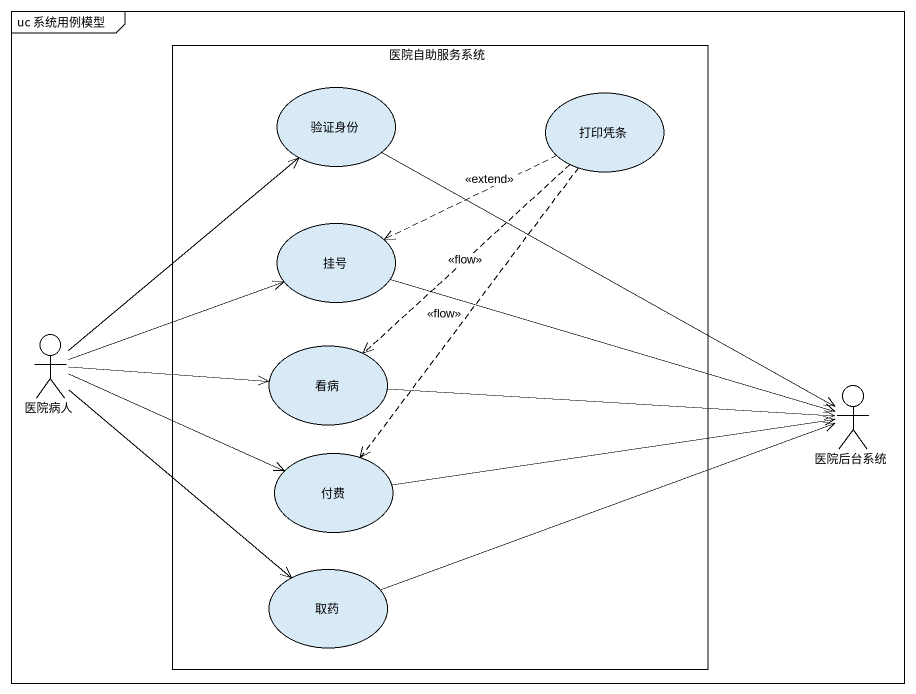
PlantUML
@startuml
mainframe uc 系统用例模型
rectangle 医院自助服务系统 {
  usecase 验证身份
  usecase 打印凭条
  usecase 挂号
  usecase 看病
  usecase 付费
  usecase 取药
}
actor 医院病人
actor 医院后台系统
验证身份 -right-> 医院后台系统
打印凭条 .left.> 挂号 : <<extend>>
打印凭条 ..> 看病 : <<flow>>
打印凭条 ..> 付费 : <<flow>>
挂号 -right-> 医院后台系统
医院病人 -up-> 验证身份
医院病人 -right-> 挂号
医院病人 -right-> 看病
医院病人 -right-> 付费
医院病人 --> 取药
看病 -right-> 医院后台系统
付费 -right-> 医院后台系统
取药 -right-> 医院后台系统
@enduml
